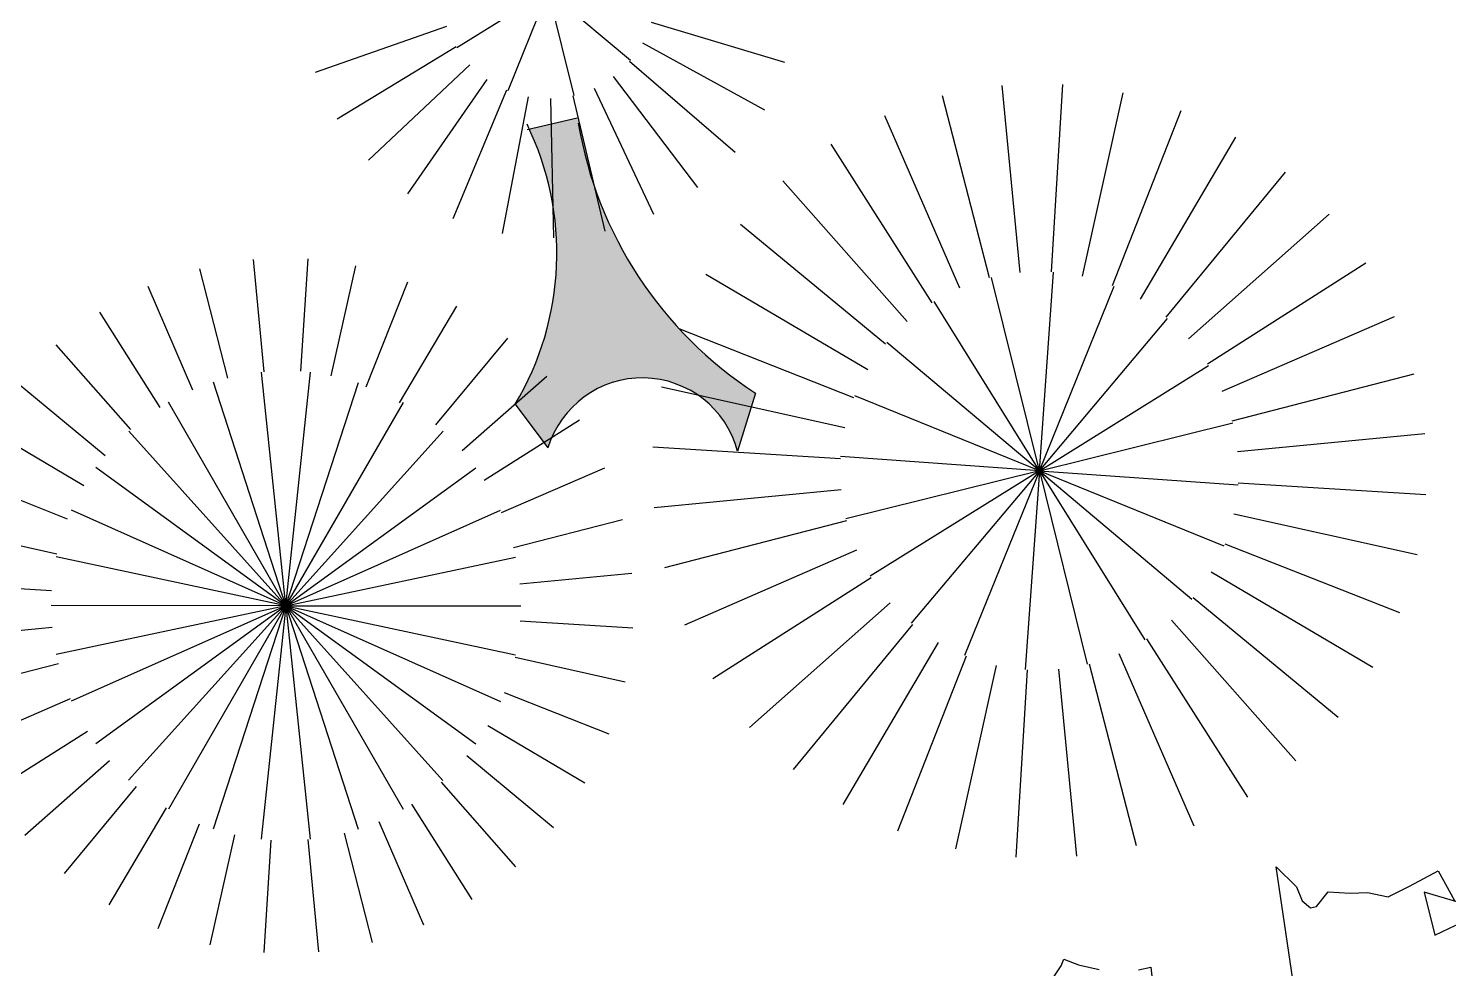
# Model space of a CAD drawing. Header units: millimetres. Extents: x 111 to 1506, y 14 to 566.
# Drawn here: x 212.931 to 215.286, y 113.059 to 114.618 of the extents above; entities that cross this region are included whole.
import ezdxf

# ---------------------------------------------------------------- set-up
doc = ezdxf.new("R2010")
doc.units = ezdxf.units.MM
doc.layers.add('fer', color=8, linetype='Continuous')
doc.layers.add('FURN', color=253, linetype='Continuous')

# ---------------------------------------------------------------- blocks, each defined once
blk = doc.blocks.new('tr')
at = {"layer": 'fer', "color": 97}
for p, q in [((1378.6934, 205.7902), (1377.9435, 205.3482)), ((1378.6934, 205.7902), (1377.9435, 205.3482)), ((1377.9495, 205.6342), (1377.9019, 205.6775)), ((1377.9495, 205.6342), (1377.9019, 205.6775)), ((1377.884, 205.6515), (1377.89, 205.5909)), ((1377.884, 205.6515), (1377.89, 205.5909)), ((1377.8483, 205.5995), (1377.884, 205.6429)), ((1377.8483, 205.5995), (1377.884, 205.6429)), ((1377.89, 205.5909), (1377.9495, 205.6342)), ((1377.89, 205.5909), (1377.9495, 205.6342)), ((1377.89, 205.5649), (1377.8483, 205.5995)), ((1377.89, 205.5649), (1377.8483, 205.5995)), ((1377.9197, 205.5389), (1377.89, 205.5649)), ((1377.9197, 205.5389), (1377.89, 205.5649)), ((1377.9257, 205.5042), (1377.9197, 205.5389)), ((1377.9257, 205.5042), (1377.9197, 205.5389)), ((1377.9376, 205.4782), (1377.9257, 205.5042)), ((1377.9376, 205.4782), (1377.9257, 205.5042)), ((1377.9495, 205.4435), (1377.9376, 205.4782)), ((1377.9495, 205.4435), (1377.9376, 205.4782)), ((1377.9793, 205.4349), (1377.9495, 205.4435)), ((1377.9793, 205.4349), (1377.9495, 205.4435)), ((1377.9852, 205.4262), (1377.9793, 205.4349)), ((1377.9852, 205.4262), (1377.9793, 205.4349)), ((1377.9793, 205.4089), (1377.9852, 205.4262)), ((1377.9793, 205.4089), (1377.9852, 205.4262)), ((1377.9435, 205.3482), (1377.9614, 205.3915)), ((1377.9435, 205.3482), (1377.9614, 205.3915)), ((1377.9614, 205.3915), (1377.9793, 205.4089)), ((1377.9614, 205.3915), (1377.9793, 205.4089)), ((1377.9435, 205.3482), (1377.9435, 205.3482)), ((1377.9435, 205.3482), (1377.9435, 205.3482)), ((1378.1756, 205.2182), (1378.2232, 205.2442)), ((1378.1756, 205.2182), (1378.2232, 205.2442)), ((1378.1756, 205.2182), (1378.1756, 205.2182)), ((1378.1756, 205.2182), (1378.1756, 205.2182)), ((1378.1875, 205.2009), (1378.1756, 205.2182)), ((1378.1756, 205.2182), (1378.1756, 205.2182)), ((1378.1756, 205.2182), (1378.1756, 205.2182)), ((1378.1875, 205.2009), (1378.1756, 205.2182)), ((1378.2173, 205.1056), (1378.2113, 205.1402)), ((1378.2173, 205.1056), (1378.2113, 205.1402)), ((1378.2173, 205.0796), (1378.2173, 205.1056)), ((1378.2173, 205.0796), (1378.2173, 205.1056)), ((1378.2292, 205.0796), (1378.2173, 205.0796)), ((1378.2292, 205.0796), (1378.2173, 205.0796)), ((1378.2709, 205.0709), (1378.2292, 205.0796)), ((1378.2709, 205.0709), (1378.2292, 205.0796))]:
    blk.add_line(p, q, dxfattribs=at)
blk = doc.blocks.new('abri')
at = {"layer": 'FURN'}
blk.add_hatch(color=256, dxfattribs=at).paths.add_polyline_path([(1541.4483, 14.7988), (1541.5053, 14.8935, -0.755152), (1541.367, 15.2521), (1541.2444, 15.2412, -0.169075), (1540.9762, 14.779), (1540.8625, 14.6983), (1540.9211, 14.6158, -0.248562)])
for p, q in [((1541.1067, 16.2315), (1541.0433, 16.6068)), ((1541.1698, 16.2371), (1541.1659, 16.6177)), ((1541.233, 16.2328), (1541.2887, 16.6093)), ((1541.0453, 16.2161), (1540.9239, 16.5768)), ((1541.2947, 16.2186), (1541.4086, 16.5818)), ((1540.987, 16.1912), (1540.8107, 16.5286)), ((1541.3535, 16.195), (1541.5228, 16.5359)), ((1540.9334, 16.1576), (1540.7065, 16.4632)), ((1541.4078, 16.1625), (1541.6284, 16.4727)), ((1540.8856, 16.1159), (1540.6137, 16.3823)), ((1541.4564, 16.1218), (1541.7228, 16.3937)), ((1540.845, 16.0673), (1540.5348, 16.2879)), ((1541.4981, 16.0741), (1541.8037, 16.301)), ((1540.8125, 16.013), (1540.4715, 16.1823)), ((1541.5317, 16.0204), (1541.8691, 16.1967)), ((1540.7888, 15.9542), (1540.4256, 16.0681)), ((1541.5566, 15.9622), (1541.9173, 16.0835)), ((1540.7747, 15.8925), (1540.3981, 15.9482)), ((1541.572, 15.9007), (1541.9473, 15.9642)), ((1540.7704, 15.8293), (1540.3897, 15.8254)), ((1541.5776, 15.8376), (1541.9582, 15.8416)), ((1541.5733, 15.7745), (1541.9498, 15.7188)), ((1540.776, 15.7662), (1540.4007, 15.7028)), ((1541.5591, 15.7127), (1541.9223, 15.5988)), ((1540.7914, 15.7048), (1540.4306, 15.5834)), ((1541.5355, 15.6539), (1541.8764, 15.4846)), ((1540.8162, 15.6465), (1540.4789, 15.4702)), ((1541.503, 15.5996), (1541.8132, 15.3791)), ((1540.8499, 15.5929), (1540.5443, 15.366)), ((1540.8915, 15.5451), (1540.6252, 15.2732)), ((1541.4623, 15.551), (1541.7343, 15.2847)), ((1541.4146, 15.5094), (1541.6415, 15.2038)), ((1540.9401, 15.5045), (1540.7196, 15.1942)), ((1540.9945, 15.472), (1540.8252, 15.131)), ((1541.3027, 15.4509), (1541.424, 15.0901)), ((1541.3609, 15.4757), (1541.5372, 15.1384)), ((1541.0532, 15.4483), (1540.9393, 15.0851)), ((1541.115, 15.4342), (1541.0593, 15.0576)), ((1541.1781, 15.4299), (1541.1821, 15.0492)), ((1541.2412, 15.4355), (1541.3047, 15.0601)), ((1541.2444, 15.2412), (1541.367, 15.2521)), ((1541.9975, 14.9976), (1541.9958, 15.2259)), ((1541.9232, 14.9911), (1541.8857, 15.2164)), ((1542.072, 14.9923), (1542.106, 15.2181)), ((1542.1447, 14.9754), (1542.2137, 15.1931)), ((1541.8507, 14.9732), (1541.7785, 15.1898)), ((1541.7819, 14.9441), (1541.6767, 15.1468)), ((1542.2139, 14.9474), (1542.3161, 15.1516)), ((1541.7186, 14.9046), (1541.5829, 15.0883)), ((1542.2779, 14.9088), (1542.4107, 15.0946)), ((1540.6274, 14.7628), (1540.601, 15.0437)), ((1540.6729, 14.7622), (1540.7056, 15.0426)), ((1540.7173, 14.7523), (1540.8076, 15.0197)), ((1542.335, 14.8608), (1542.4953, 15.0235)), ((1541.6622, 14.8557), (1541.4995, 15.0159)), ((1540.7587, 14.7333), (1540.9026, 14.9761)), ((1542.384, 14.8044), (1542.5677, 14.94)), ((1540.7952, 14.7061), (1540.9864, 14.9137)), ((1541.6141, 14.7985), (1541.4284, 14.9313)), ((1541.4483, 14.7988), (1541.5053, 14.8935)), ((1540.8253, 14.6719), (1541.0555, 14.8352)), ((1541.5756, 14.7346), (1541.3713, 14.8367)), ((1542.4235, 14.741), (1542.6261, 14.8463)), ((1540.8477, 14.6323), (1541.1067, 14.7441)), ((1541.5476, 14.6654), (1541.3298, 14.7343)), ((1542.4525, 14.6723), (1542.6692, 14.7445)), ((1540.9237, 14.6121), (1540.8636, 14.6969)), ((1540.8612, 14.5888), (1541.1379, 14.6444)), ((1542.4705, 14.5998), (1542.6958, 14.6373)), ((1541.5342, 14.5804), (1541.3084, 14.6144)), ((1540.8655, 14.5435), (1541.1477, 14.5403)), ((1541.5289, 14.5059), (1541.3006, 14.5041)), ((1542.477, 14.5254), (1542.7053, 14.5272)), ((1540.8602, 14.4982), (1541.1356, 14.4365)), ((1540.8457, 14.4551), (1541.1022, 14.3374)), ((1542.4717, 14.451), (1542.6975, 14.4169)), ((1540.8225, 14.4159), (1541.0489, 14.2475)), ((1541.5354, 14.4315), (1541.3101, 14.3941)), ((1540.7916, 14.3824), (1540.9781, 14.1706)), ((1541.5498, 14.3713), (1541.3332, 14.2991)), ((1542.4548, 14.3782), (1542.6725, 14.3093)), ((1541.5789, 14.3026), (1541.3762, 14.1973)), ((1542.4267, 14.309), (1542.631, 14.2069)), ((1542.3882, 14.2451), (1542.574, 14.1123)), ((1541.6184, 14.2392), (1541.4347, 14.1036)), ((1542.3402, 14.1879), (1542.5029, 14.0277)), ((1541.6673, 14.1828), (1541.5071, 14.0201)), ((1541.7245, 14.1348), (1541.5916, 13.949)), ((1542.2838, 14.139), (1542.4194, 13.9553)), ((1542.2204, 14.0995), (1542.3256, 13.8968)), ((1541.7884, 14.0962), (1541.6863, 13.892)), ((1542.1517, 14.0704), (1542.2239, 13.8538)), ((1541.8576, 14.0682), (1541.7887, 13.8505)), ((1541.9303, 14.0513), (1541.8963, 13.8255)), ((1542.0048, 14.046), (1542.0066, 13.8176)), ((1542.0792, 14.0524), (1542.1166, 13.8272))]:
    blk.add_line(p, q, dxfattribs=at)
at = {"layer": 'FURN', "color": 62}
for p, q in [((1541.174, 15.8335), (1541.174, 16.2371)), ((1541.174, 15.8335), (1541.0492, 16.2174)), ((1541.174, 15.8335), (1541.2987, 16.2174)), ((1541.174, 15.8335), (1540.9367, 16.16)), ((1541.174, 15.8335), (1541.4112, 16.16)), ((1541.174, 15.8335), (1540.8474, 16.0707)), ((1541.174, 15.8335), (1541.5005, 16.0707)), ((1541.174, 15.8335), (1540.7901, 15.9582)), ((1541.174, 15.8335), (1541.5579, 15.9582)), ((1541.174, 15.8335), (1540.7703, 15.8335)), ((1541.174, 15.8335), (1540.7901, 15.7087)), ((1541.174, 15.8335), (1540.8474, 15.5962)), ((1541.174, 15.8335), (1540.9367, 15.5069)), ((1541.174, 15.8335), (1541.0492, 15.4496)), ((1541.174, 15.8335), (1541.5776, 15.8335)), ((1541.174, 15.8335), (1541.174, 15.4298)), ((1541.174, 15.8335), (1541.2987, 15.4496)), ((1541.174, 15.8335), (1541.4112, 15.5069)), ((1541.174, 15.8335), (1541.5005, 15.5962)), ((1541.174, 15.8335), (1541.5579, 15.7087)), ((1542.0012, 14.5218), (1542.0174, 14.9973)), ((1542.0012, 14.5218), (1541.8226, 14.9628)), ((1542.0012, 14.5218), (1541.9182, 14.9903)), ((1542.0012, 14.5218), (1542.1159, 14.9835)), ((1542.0012, 14.5218), (1542.2094, 14.9496)), ((1542.0012, 14.5218), (1541.7348, 14.916)), ((1542.0012, 14.5218), (1542.2938, 14.897)), ((1542.0012, 14.5218), (1541.6586, 14.852)), ((1542.0012, 14.5218), (1542.3654, 14.8279)), ((1542.0012, 14.5218), (1541.5975, 14.7736)), ((1540.6477, 14.5459), (1540.715, 14.753)), ((1542.0012, 14.5218), (1542.4211, 14.7455)), ((1540.6477, 14.5459), (1540.8239, 14.6739)), ((1542.0012, 14.5218), (1541.5539, 14.6841)), ((1542.0012, 14.5218), (1542.4584, 14.6533)), ((1542.0012, 14.5218), (1541.53, 14.5876)), ((1540.6477, 14.5459), (1540.8655, 14.5459)), ((1540.6477, 14.5459), (1540.8239, 14.4179)), ((1542.0012, 14.5218), (1542.4758, 14.5554)), ((1542.0012, 14.5218), (1541.5266, 14.4882)), ((1542.0012, 14.5218), (1541.5439, 14.3903)), ((1542.0012, 14.5218), (1541.5813, 14.2981)), ((1542.0012, 14.5218), (1541.637, 14.2157)), ((1542.0012, 14.5218), (1541.7086, 14.1466)), ((1542.0012, 14.5218), (1541.793, 14.094)), ((1542.0012, 14.5218), (1541.8865, 14.06)), ((1542.0012, 14.5218), (1541.985, 14.0463)), ((1542.0012, 14.5218), (1542.3437, 14.1916)), ((1542.0012, 14.5218), (1542.4049, 14.27)), ((1542.0012, 14.5218), (1542.4484, 14.3594)), ((1542.0012, 14.5218), (1542.4724, 14.456)), ((1542.0012, 14.5218), (1542.0842, 14.0533)), ((1542.0012, 14.5218), (1542.1798, 14.0808)), ((1542.0012, 14.5218), (1542.2676, 14.1276))]:
    blk.add_line(p, q, dxfattribs=at)
at = {"layer": 'FURN'}
for centre, radius, start, end in [((1541.4872, 15.0925), 0.1998, 126.9755, 275.2089), ((1540.4465, 15.3953), 0.8127, 301.6104, 349.0648), ((1541.3574, 14.2098), 0.596, 81.2227, 138.1085)]:
    blk.add_arc(centre, radius, start, end, dxfattribs=at)

msp = doc.modelspace()

# ---------------------------------------------------------------- block references
at = {"lineweight": 100, "xscale": 0.8182511777390739, "yscale": 0.8182511777390739, "zscale": 0.8182511777390739, "rotation": 247.9147716791316}
msp.add_blockref('abri', (676.74498, 1287.29294), dxfattribs=at)
at = {"lineweight": 100, "rotation": 247.9147716791316}
msp.add_blockref('tr', (542.80561, 1467.27342), dxfattribs=at)

doc.saveas('drawing.dxf')
